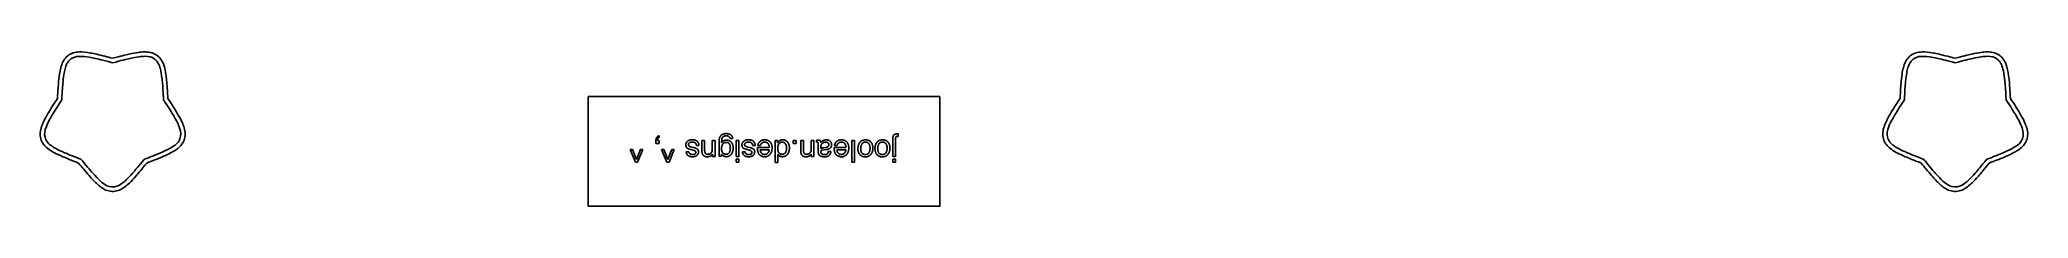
# Model space of a CAD drawing. Header units: millimetres. Extents: x -256 to -30, y 81 to 99.
import ezdxf

# ---------------------------------------------------------------- set-up
doc = ezdxf.new("R2010")
doc.units = ezdxf.units.MM
doc.layers.get('0').update_dxf_attribs({"linetype": 'CONTINUOUS'})

msp = doc.modelspace()

# ---------------------------------------------------------------- linework, layer by layer
for p, q in [((-185.85, 88.12), (-185.85, 88.46)), ((-185.67, 88.49), (-185.48, 88.49)), ((-185.48, 89.01), (-185.48, 88.84)), ((-185.48, 88.49), (-185.48, 88.12)), ((-180.62, 87.32), (-180.62, 88.49)), ((-180.62, 88.49), (-180.31, 88.49)), ((-180.31, 88.49), (-180.31, 87.34)), ((-179.44, 87.53), (-179.44, 88.49)), ((-179.44, 88.49), (-179.13, 88.49)), ((-179.13, 88.49), (-179.13, 86.67)), ((-178.67, 86.68), (-178.67, 88.34)), ((-177.13, 88.71), (-177.44, 88.71)), ((-176.73, 86.67), (-176.73, 88.49)), ((-176.73, 88.49), (-176.42, 88.49)), ((-176.42, 88.49), (-176.42, 86.67)), ((-172.29, 85.98), (-172.29, 88.49)), ((-172.29, 88.49), (-172.01, 88.49)), ((-172.01, 88.49), (-172.01, 88.23)), ((-170.26, 88.12), (-170.26, 88.49)), ((-170.26, 88.49), (-169.91, 88.49)), ((-169.91, 88.49), (-169.91, 88.12)), ((-169.38, 87.32), (-169.38, 88.49)), ((-169.38, 88.49), (-169.07, 88.49)), ((-169.07, 88.49), (-169.07, 87.34)), ((-168.2, 87.53), (-168.2, 88.49)), ((-168.2, 88.49), (-167.89, 88.49)), ((-167.89, 88.49), (-167.89, 86.67)), ((-167.59, 88.27), (-167.59, 88.5)), ((-163.56, 85.99), (-163.56, 88.49)), ((-163.56, 88.49), (-163.25, 88.49)), ((-163.25, 88.49), (-163.25, 85.99)), ((-158.9, 86.67), (-158.9, 88.76)), ((-158.59, 88.73), (-158.59, 86.67)), ((-158.3, 89.22), (-158.3, 88.95)), ((-188.19, 85.99), (-188.79, 87.46)), ((-188.79, 87.46), (-188.52, 87.46)), ((-188.52, 87.46), (-188.06, 86.33)), ((-187.93, 85.99), (-188.19, 85.99)), ((-188.06, 86.33), (-187.61, 87.46)), ((-187.33, 87.46), (-187.93, 85.99)), ((-187.61, 87.46), (-187.33, 87.46)), ((-185.48, 88.12), (-185.85, 88.12)), ((-184.62, 85.99), (-185.22, 87.46)), ((-185.22, 87.46), (-184.94, 87.46)), ((-184.94, 87.46), (-184.49, 86.33)), ((-184.36, 85.99), (-184.62, 85.99)), ((-184.49, 86.33), (-184.04, 87.46)), ((-183.76, 87.46), (-184.36, 85.99)), ((-184.04, 87.46), (-183.76, 87.46)), ((-182.4, 87.19), (-182.11, 87.19)), ((-181.64, 87.39), (-181.84, 87.44)), ((-181.79, 87.73), (-181.55, 87.67)), ((-180.96, 87.92), (-181.25, 87.92)), ((-179.42, 86.67), (-179.42, 86.92)), ((-179.13, 86.67), (-179.42, 86.67)), ((-178.39, 86.68), (-178.67, 86.68)), ((-178.39, 86.91), (-178.39, 86.68)), ((-176.42, 86.67), (-176.73, 86.67)), ((-176.73, 85.99), (-176.73, 86.34)), ((-176.73, 86.34), (-176.42, 86.34)), ((-176.42, 85.99), (-176.73, 85.99)), ((-176.42, 86.34), (-176.42, 85.99)), ((-176.01, 87.19), (-175.72, 87.19)), ((-175.25, 87.39), (-175.45, 87.44)), ((-175.4, 87.73), (-175.16, 87.67)), ((-174.57, 87.92), (-174.86, 87.92)), ((-174.3, 87.67), (-172.97, 87.67)), ((-173.97, 87.92), (-174.28, 87.92)), ((-172.97, 87.43), (-173.99, 87.43)), ((-171.99, 85.98), (-172.29, 85.98)), ((-171.99, 86.9), (-171.99, 85.98)), ((-169.91, 88.12), (-170.26, 88.12)), ((-168.19, 86.67), (-168.19, 86.92)), ((-167.89, 86.67), (-168.19, 86.67)), ((-167.39, 87.13), (-167.39, 88.18)), ((-167.09, 87.81), (-167.09, 87.56)), ((-166.44, 87.45), (-166.93, 87.38)), ((-166.77, 87.65), (-166.58, 87.68)), ((-166.25, 87.22), (-165.96, 87.22)), ((-165.58, 87.67), (-164.24, 87.67)), ((-165.25, 87.92), (-165.55, 87.92)), ((-164.25, 87.43), (-165.26, 87.43)), ((-163.25, 85.99), (-163.56, 85.99)), ((-158.59, 86.67), (-158.9, 86.67)), ((-158.9, 86.34), (-158.59, 86.34)), ((-158.9, 85.99), (-158.9, 86.34)), ((-158.59, 85.99), (-158.9, 85.99)), ((-158.59, 86.34), (-158.59, 85.99))]:
    msp.add_line(p, q)
msp.add_lwpolyline([(-153.55, 93.48), (-193.55, 93.48), (-193.55, 80.99), (-153.55, 80.99)], close=True)
for points, knots in [([(-253.91, 93.28), (-253.86, 94.21), (-253.82, 94.76), (-253.78, 95.21), (-253.7, 96.06), (-253.62, 96.52), (-253.49, 96.93), (-253.34, 97.41), (-253.12, 97.81), (-252.75, 98.12), (-252.37, 98.42), (-251.9, 98.55), (-251.41, 98.57), (-251.06, 98.58), (-250.68, 98.54), (-250.12, 98.44), (-249.72, 98.37), (-249.25, 98.26), (-248.49, 98.07), (-248.24, 98), (-247.96, 97.93), (-247.63, 97.84)], [0.0081316, 0.0081316, 0.0081316, 0.0081316, 0.093026, 0.093026, 0.093026, 0.2523277, 0.2523277, 0.2523277, 0.43574, 0.43574, 0.43574, 0.6231249, 0.6231249, 0.6231249, 0.7602229, 0.7602229, 0.7602229, 0.8577943, 0.8577943, 0.8577943, 0.889202, 0.889202, 0.889202, 0.889202]), ([(-253.42, 93.12), (-253.37, 94.13), (-253.33, 94.7), (-253.28, 95.17), (-253.2, 96), (-253.12, 96.43), (-253.01, 96.79), (-252.86, 97.27), (-252.65, 97.61), (-252.31, 97.82), (-251.98, 98.03), (-251.6, 98.09), (-251.08, 98.06), (-250.79, 98.05), (-250.45, 98), (-249.94, 97.9), (-249.52, 97.81), (-249.01, 97.69), (-248.16, 97.46), (-248, 97.42), (-247.82, 97.37), (-247.63, 97.32)], [0.0040023, 0.0040023, 0.0040023, 0.0040023, 0.092977, 0.092977, 0.092977, 0.2530701, 0.2530701, 0.2530701, 0.4639777, 0.4639777, 0.4639777, 0.6673114, 0.6673114, 0.6673114, 0.7823161, 0.7823161, 0.7823161, 0.875819, 0.875819, 0.875819, 0.8933248, 0.8933248, 0.8933248, 0.8933248]), ([(-247.63, 97.84), (-246.74, 98.08), (-246.2, 98.22), (-245.76, 98.32), (-244.92, 98.5), (-244.46, 98.56), (-244.03, 98.57), (-243.53, 98.58), (-243.08, 98.49), (-242.68, 98.23), (-242.27, 97.97), (-242, 97.56), (-241.83, 97.1), (-241.71, 96.76), (-241.63, 96.39), (-241.56, 95.83), (-241.5, 95.43), (-241.46, 94.95), (-241.41, 94.16), (-241.39, 93.91), (-241.38, 93.62), (-241.36, 93.28)], [-0.889202, -0.889202, -0.889202, -0.889202, -0.8042955, -0.8042955, -0.8042955, -0.6449944, -0.6449944, -0.6449944, -0.4615825, -0.4615825, -0.4615825, -0.2741971, -0.2741971, -0.2741971, -0.1370985, -0.1370985, -0.1370985, -0.0395265, -0.0395265, -0.0395265, -0.0081316, -0.0081316, -0.0081316, -0.0081316]), ([(-247.63, 97.32), (-246.66, 97.59), (-246.1, 97.73), (-245.65, 97.83), (-244.83, 98.01), (-244.4, 98.06), (-244.02, 98.07), (-243.52, 98.08), (-243.13, 97.98), (-242.82, 97.72), (-242.52, 97.47), (-242.34, 97.13), (-242.21, 96.63), (-242.14, 96.34), (-242.08, 96), (-242.02, 95.49), (-241.97, 95.06), (-241.93, 94.54), (-241.88, 93.66), (-241.87, 93.5), (-241.86, 93.32), (-241.85, 93.12)], [-0.8933248, -0.8933248, -0.8933248, -0.8933248, -0.8043445, -0.8043445, -0.8043445, -0.6442522, -0.6442522, -0.6442522, -0.4333501, -0.4333501, -0.4333501, -0.230015, -0.230015, -0.230015, -0.1150075, -0.1150075, -0.1150075, -0.0215037, -0.0215037, -0.0215037, -0.0040023, -0.0040023, -0.0040023, -0.0040023]), ([(-44.36, 93.28), (-44.31, 94.21), (-44.27, 94.76), (-44.23, 95.21), (-44.15, 96.06), (-44.07, 96.52), (-43.94, 96.93), (-43.79, 97.41), (-43.57, 97.81), (-43.2, 98.12), (-42.82, 98.42), (-42.35, 98.55), (-41.86, 98.57), (-41.51, 98.58), (-41.13, 98.54), (-40.57, 98.44), (-40.17, 98.37), (-39.7, 98.26), (-38.94, 98.07), (-38.69, 98), (-38.41, 97.93), (-38.08, 97.84)], [0.0081316, 0.0081316, 0.0081316, 0.0081316, 0.093026, 0.093026, 0.093026, 0.2523277, 0.2523277, 0.2523277, 0.43574, 0.43574, 0.43574, 0.6231249, 0.6231249, 0.6231249, 0.7602229, 0.7602229, 0.7602229, 0.8577943, 0.8577943, 0.8577943, 0.889202, 0.889202, 0.889202, 0.889202]), ([(-43.87, 93.12), (-43.82, 94.13), (-43.78, 94.7), (-43.73, 95.17), (-43.65, 96), (-43.57, 96.43), (-43.46, 96.79), (-43.31, 97.27), (-43.1, 97.61), (-42.76, 97.82), (-42.43, 98.03), (-42.05, 98.09), (-41.53, 98.06), (-41.24, 98.05), (-40.9, 98), (-40.39, 97.9), (-39.97, 97.81), (-39.46, 97.69), (-38.61, 97.46), (-38.45, 97.42), (-38.27, 97.37), (-38.08, 97.32)], [0.0040023, 0.0040023, 0.0040023, 0.0040023, 0.092977, 0.092977, 0.092977, 0.2530701, 0.2530701, 0.2530701, 0.4639777, 0.4639777, 0.4639777, 0.6673114, 0.6673114, 0.6673114, 0.7823161, 0.7823161, 0.7823161, 0.875819, 0.875819, 0.875819, 0.8933248, 0.8933248, 0.8933248, 0.8933248]), ([(-38.08, 97.84), (-37.19, 98.08), (-36.65, 98.22), (-36.21, 98.32), (-35.37, 98.5), (-34.91, 98.56), (-34.48, 98.57), (-33.98, 98.58), (-33.53, 98.49), (-33.13, 98.23), (-32.72, 97.97), (-32.45, 97.56), (-32.28, 97.1), (-32.16, 96.76), (-32.08, 96.39), (-32.01, 95.83), (-31.95, 95.43), (-31.91, 94.95), (-31.86, 94.16), (-31.84, 93.91), (-31.83, 93.62), (-31.81, 93.28)], [-0.889202, -0.889202, -0.889202, -0.889202, -0.8042955, -0.8042955, -0.8042955, -0.6449944, -0.6449944, -0.6449944, -0.4615825, -0.4615825, -0.4615825, -0.2741971, -0.2741971, -0.2741971, -0.1370985, -0.1370985, -0.1370985, -0.0395265, -0.0395265, -0.0395265, -0.0081316, -0.0081316, -0.0081316, -0.0081316]), ([(-38.08, 97.32), (-37.11, 97.59), (-36.55, 97.73), (-36.1, 97.83), (-35.28, 98.01), (-34.85, 98.06), (-34.47, 98.07), (-33.97, 98.08), (-33.58, 97.98), (-33.27, 97.72), (-32.97, 97.47), (-32.79, 97.13), (-32.66, 96.63), (-32.59, 96.34), (-32.53, 96), (-32.47, 95.49), (-32.42, 95.06), (-32.38, 94.54), (-32.33, 93.66), (-32.32, 93.5), (-32.31, 93.32), (-32.3, 93.12)], [-0.8933248, -0.8933248, -0.8933248, -0.8933248, -0.8043445, -0.8043445, -0.8043445, -0.6442522, -0.6442522, -0.6442522, -0.4333501, -0.4333501, -0.4333501, -0.230015, -0.230015, -0.230015, -0.1150075, -0.1150075, -0.1150075, -0.0215037, -0.0215037, -0.0215037, -0.0040023, -0.0040023, -0.0040023, -0.0040023]), ([(-251.51, 85.91), (-252.38, 86.24), (-252.89, 86.45), (-253.31, 86.63), (-254.09, 86.97), (-254.5, 87.19), (-254.86, 87.44), (-255.26, 87.72), (-255.58, 88.06), (-255.75, 88.5), (-255.93, 88.96), (-255.9, 89.45), (-255.77, 89.92), (-255.67, 90.26), (-255.52, 90.61), (-255.25, 91.11), (-255.05, 91.46), (-254.81, 91.88), (-254.39, 92.54), (-254.25, 92.76), (-254.09, 93), (-253.91, 93.28)], [0.0081242, 0.0081242, 0.0081242, 0.0081242, 0.0930043, 0.0930043, 0.0930043, 0.2522611, 0.2522611, 0.2522611, 0.4355936, 0.4355936, 0.4355936, 0.6228768, 0.6228768, 0.6228768, 0.7598453, 0.7598453, 0.7598453, 0.8573902, 0.8573902, 0.8573902, 0.8886786, 0.8886786, 0.8886786, 0.8886786]), ([(-251.21, 86.33), (-252.15, 86.68), (-252.68, 86.9), (-253.11, 87.09), (-253.88, 87.42), (-254.26, 87.63), (-254.57, 87.85), (-254.98, 88.14), (-255.23, 88.44), (-255.33, 88.84), (-255.43, 89.21), (-255.37, 89.59), (-255.18, 90.08), (-255.08, 90.35), (-254.93, 90.66), (-254.67, 91.11), (-254.46, 91.48), (-254.19, 91.93), (-253.71, 92.67), (-253.62, 92.81), (-253.52, 92.96), (-253.42, 93.12)], [0.0039987, 0.0039987, 0.0039987, 0.0039987, 0.0929553, 0.0929553, 0.0929553, 0.2530028, 0.2530028, 0.2530028, 0.4638343, 0.4638343, 0.4638343, 0.667058, 0.667058, 0.667058, 0.7819359, 0.7819359, 0.7819359, 0.8754113, 0.8754113, 0.8754113, 0.8928099, 0.8928099, 0.8928099, 0.8928099]), ([(-241.85, 93.12), (-241.3, 92.28), (-241, 91.79), (-240.76, 91.39), (-240.33, 90.67), (-240.15, 90.27), (-240.03, 89.91), (-239.86, 89.44), (-239.84, 89.04), (-239.99, 88.67), (-240.13, 88.31), (-240.4, 88.03), (-240.84, 87.75), (-241.09, 87.59), (-241.39, 87.43), (-241.87, 87.22), (-242.25, 87.04), (-242.74, 86.84), (-243.56, 86.52), (-243.71, 86.46), (-243.88, 86.4), (-244.06, 86.33)], [-0.8928099, -0.8928099, -0.8928099, -0.8928099, -0.8038455, -0.8038455, -0.8038455, -0.6437786, -0.6437786, -0.6437786, -0.4328218, -0.4328218, -0.4328218, -0.2296306, -0.2296306, -0.2296306, -0.1148153, -0.1148153, -0.1148153, -0.0213623, -0.0213623, -0.0213623, -0.0039987, -0.0039987, -0.0039987, -0.0039987]), ([(-241.36, 93.28), (-240.85, 92.51), (-240.56, 92.04), (-240.33, 91.64), (-239.89, 90.91), (-239.69, 90.49), (-239.55, 90.08), (-239.39, 89.61), (-239.33, 89.15), (-239.46, 88.69), (-239.58, 88.22), (-239.89, 87.84), (-240.27, 87.54), (-240.56, 87.32), (-240.89, 87.13), (-241.4, 86.88), (-241.76, 86.71), (-242.2, 86.51), (-242.94, 86.22), (-243.17, 86.13), (-243.44, 86.03), (-243.76, 85.91)], [-0.8886786, -0.8886786, -0.8886786, -0.8886786, -0.8037964, -0.8037964, -0.8037964, -0.6445261, -0.6445261, -0.6445261, -0.4611844, -0.4611844, -0.4611844, -0.2739123, -0.2739123, -0.2739123, -0.1369561, -0.1369561, -0.1369561, -0.0394248, -0.0394248, -0.0394248, -0.0081242, -0.0081242, -0.0081242, -0.0081242]), ([(-41.96, 85.91), (-42.83, 86.24), (-43.34, 86.45), (-43.76, 86.63), (-44.54, 86.97), (-44.95, 87.19), (-45.31, 87.44), (-45.71, 87.72), (-46.03, 88.06), (-46.2, 88.5), (-46.38, 88.96), (-46.35, 89.45), (-46.22, 89.92), (-46.12, 90.26), (-45.97, 90.61), (-45.7, 91.11), (-45.5, 91.46), (-45.26, 91.88), (-44.84, 92.54), (-44.7, 92.76), (-44.54, 93), (-44.36, 93.28)], [0.0081242, 0.0081242, 0.0081242, 0.0081242, 0.0930043, 0.0930043, 0.0930043, 0.2522611, 0.2522611, 0.2522611, 0.4355936, 0.4355936, 0.4355936, 0.6228768, 0.6228768, 0.6228768, 0.7598453, 0.7598453, 0.7598453, 0.8573902, 0.8573902, 0.8573902, 0.8886786, 0.8886786, 0.8886786, 0.8886786]), ([(-41.66, 86.33), (-42.6, 86.68), (-43.13, 86.9), (-43.56, 87.09), (-44.33, 87.42), (-44.71, 87.63), (-45.02, 87.85), (-45.43, 88.14), (-45.68, 88.44), (-45.78, 88.84), (-45.88, 89.21), (-45.82, 89.59), (-45.63, 90.08), (-45.53, 90.35), (-45.38, 90.66), (-45.12, 91.11), (-44.91, 91.48), (-44.64, 91.93), (-44.16, 92.67), (-44.07, 92.81), (-43.97, 92.96), (-43.87, 93.12)], [0.0039987, 0.0039987, 0.0039987, 0.0039987, 0.0929553, 0.0929553, 0.0929553, 0.2530028, 0.2530028, 0.2530028, 0.4638343, 0.4638343, 0.4638343, 0.667058, 0.667058, 0.667058, 0.7819359, 0.7819359, 0.7819359, 0.8754113, 0.8754113, 0.8754113, 0.8928099, 0.8928099, 0.8928099, 0.8928099]), ([(-32.3, 93.12), (-31.75, 92.28), (-31.45, 91.79), (-31.21, 91.39), (-30.78, 90.67), (-30.6, 90.27), (-30.48, 89.91), (-30.31, 89.44), (-30.29, 89.04), (-30.44, 88.67), (-30.58, 88.31), (-30.85, 88.03), (-31.29, 87.75), (-31.54, 87.59), (-31.84, 87.43), (-32.32, 87.22), (-32.7, 87.04), (-33.19, 86.84), (-34.01, 86.52), (-34.16, 86.46), (-34.33, 86.4), (-34.51, 86.33)], [-0.8928099, -0.8928099, -0.8928099, -0.8928099, -0.8038455, -0.8038455, -0.8038455, -0.6437786, -0.6437786, -0.6437786, -0.4328218, -0.4328218, -0.4328218, -0.2296306, -0.2296306, -0.2296306, -0.1148153, -0.1148153, -0.1148153, -0.0213623, -0.0213623, -0.0213623, -0.0039987, -0.0039987, -0.0039987, -0.0039987]), ([(-31.81, 93.28), (-31.3, 92.51), (-31.01, 92.04), (-30.78, 91.64), (-30.34, 90.91), (-30.14, 90.49), (-30, 90.08), (-29.84, 89.61), (-29.78, 89.15), (-29.91, 88.69), (-30.03, 88.22), (-30.34, 87.84), (-30.72, 87.54), (-31.01, 87.32), (-31.34, 87.13), (-31.85, 86.88), (-32.21, 86.71), (-32.65, 86.51), (-33.39, 86.22), (-33.62, 86.13), (-33.89, 86.03), (-34.21, 85.91)], [-0.8886786, -0.8886786, -0.8886786, -0.8886786, -0.8037964, -0.8037964, -0.8037964, -0.6445261, -0.6445261, -0.6445261, -0.4611844, -0.4611844, -0.4611844, -0.2739123, -0.2739123, -0.2739123, -0.1369561, -0.1369561, -0.1369561, -0.0394248, -0.0394248, -0.0394248, -0.0081242, -0.0081242, -0.0081242, -0.0081242]), ([(-244.06, 86.33), (-244.69, 85.54), (-245.06, 85.1), (-245.37, 84.75), (-245.93, 84.12), (-246.24, 83.82), (-246.55, 83.6), (-246.95, 83.3), (-247.32, 83.15), (-247.72, 83.18), (-248.11, 83.2), (-248.45, 83.37), (-248.86, 83.7), (-249.08, 83.89), (-249.33, 84.13), (-249.68, 84.51), (-249.97, 84.83), (-250.31, 85.22), (-250.87, 85.91), (-250.97, 86.04), (-251.08, 86.17), (-251.21, 86.33)], [0.0039988, 0.0039988, 0.0039988, 0.0039988, 0.0929585, 0.0929585, 0.0929585, 0.2530208, 0.2530208, 0.2530208, 0.4638917, 0.4638917, 0.4638917, 0.6671668, 0.6671668, 0.6671668, 0.7821167, 0.7821167, 0.7821167, 0.8755957, 0.8755957, 0.8755957, 0.8930677, 0.8930677, 0.8930677, 0.8930677]), ([(-34.51, 86.33), (-35.14, 85.54), (-35.51, 85.1), (-35.82, 84.75), (-36.38, 84.12), (-36.69, 83.82), (-37, 83.6), (-37.4, 83.3), (-37.77, 83.15), (-38.17, 83.18), (-38.56, 83.2), (-38.9, 83.37), (-39.31, 83.7), (-39.53, 83.89), (-39.78, 84.13), (-40.13, 84.51), (-40.42, 84.83), (-40.76, 85.22), (-41.32, 85.91), (-41.42, 86.04), (-41.53, 86.17), (-41.66, 86.33)], [0.0039988, 0.0039988, 0.0039988, 0.0039988, 0.0929585, 0.0929585, 0.0929585, 0.2530208, 0.2530208, 0.2530208, 0.4638917, 0.4638917, 0.4638917, 0.6671668, 0.6671668, 0.6671668, 0.7821167, 0.7821167, 0.7821167, 0.8755957, 0.8755957, 0.8755957, 0.8930677, 0.8930677, 0.8930677, 0.8930677]), ([(-243.76, 85.91), (-244.34, 85.19), (-244.69, 84.76), (-245, 84.42), (-245.56, 83.78), (-245.9, 83.46), (-246.24, 83.2), (-246.64, 82.9), (-247.06, 82.7), (-247.53, 82.68), (-248.02, 82.65), (-248.48, 82.82), (-248.88, 83.1), (-249.18, 83.3), (-249.47, 83.55), (-249.85, 83.96), (-250.13, 84.25), (-250.45, 84.62), (-250.96, 85.23), (-251.12, 85.42), (-251.3, 85.64), (-251.51, 85.91)], [0.0081245, 0.0081245, 0.0081245, 0.0081245, 0.0930074, 0.0930074, 0.0930074, 0.2522781, 0.2522781, 0.2522781, 0.4356435, 0.4356435, 0.4356435, 0.6229744, 0.6229744, 0.6229744, 0.7600205, 0.7600205, 0.7600205, 0.857569, 0.857569, 0.857569, 0.8889419, 0.8889419, 0.8889419, 0.8889419]), ([(-34.21, 85.91), (-34.79, 85.19), (-35.14, 84.76), (-35.45, 84.42), (-36.01, 83.78), (-36.35, 83.46), (-36.69, 83.2), (-37.09, 82.9), (-37.51, 82.7), (-37.98, 82.68), (-38.47, 82.65), (-38.93, 82.82), (-39.33, 83.1), (-39.63, 83.3), (-39.91, 83.55), (-40.3, 83.96), (-40.58, 84.25), (-40.9, 84.62), (-41.41, 85.23), (-41.57, 85.42), (-41.75, 85.64), (-41.96, 85.91)], [0.0081245, 0.0081245, 0.0081245, 0.0081245, 0.0930074, 0.0930074, 0.0930074, 0.2522781, 0.2522781, 0.2522781, 0.4356435, 0.4356435, 0.4356435, 0.6229744, 0.6229744, 0.6229744, 0.7600205, 0.7600205, 0.7600205, 0.857569, 0.857569, 0.857569, 0.8889419, 0.8889419, 0.8889419, 0.8889419])]:
    msp.add_open_spline(points, degree=3, knots=knots)
for points in [[(-185.85, 88.46), (-185.85, 88.66), (-185.77, 88.82)], [(-185.77, 88.82), (-185.68, 88.97), (-185.48, 89.01)], [(-185.65, 88.68), (-185.67, 88.6), (-185.67, 88.53)], [(-185.67, 88.53), (-185.67, 88.52), (-185.67, 88.51)], [(-185.67, 88.51), (-185.67, 88.5), (-185.67, 88.49)], [(-185.48, 88.84), (-185.6, 88.82), (-185.65, 88.68)], [(-182.46, 87.96), (-182.46, 88.2), (-182.28, 88.38)], [(-182.28, 88.38), (-182.09, 88.56), (-181.72, 88.56)], [(-182.03, 88.23), (-182.16, 88.15), (-182.16, 88)], [(-181.73, 88.3), (-181.9, 88.3), (-182.03, 88.23)], [(-181.33, 88.15), (-181.45, 88.3), (-181.73, 88.3)], [(-181.72, 88.56), (-181.31, 88.56), (-181.14, 88.37)], [(-181.14, 88.37), (-180.97, 88.19), (-180.96, 87.92)], [(-178.67, 88.34), (-178.67, 88.69), (-178.57, 88.89)], [(-178.57, 88.89), (-178.38, 89.26), (-177.85, 89.26)], [(-178.32, 88.76), (-178.38, 88.61), (-178.38, 88.23)], [(-178.38, 88.23), (-178.29, 88.37), (-178.16, 88.44)], [(-177.86, 89.01), (-178.21, 89.01), (-178.32, 88.76)], [(-177.85, 88.26), (-178.18, 88.26), (-178.31, 87.96)], [(-178.16, 88.44), (-178.03, 88.51), (-177.81, 88.51)], [(-177.53, 88.9), (-177.63, 89.01), (-177.86, 89.01)], [(-177.85, 89.26), (-177.56, 89.26), (-177.35, 89.13)], [(-177.51, 88.1), (-177.64, 88.26), (-177.85, 88.26)], [(-177.81, 88.51), (-177.52, 88.51), (-177.3, 88.3)], [(-177.44, 88.71), (-177.46, 88.84), (-177.53, 88.9)], [(-177.35, 89.13), (-177.15, 89), (-177.13, 88.71)], [(-177.3, 88.3), (-177.07, 88.09), (-177.07, 87.61)], [(-176.07, 87.96), (-176.07, 88.2), (-175.88, 88.38)], [(-175.88, 88.38), (-175.7, 88.56), (-175.32, 88.56)], [(-175.64, 88.23), (-175.77, 88.15), (-175.77, 88)], [(-175.34, 88.3), (-175.51, 88.3), (-175.64, 88.23)], [(-174.94, 88.15), (-175.05, 88.3), (-175.34, 88.3)], [(-175.32, 88.56), (-174.92, 88.56), (-174.75, 88.37)], [(-174.75, 88.37), (-174.58, 88.19), (-174.57, 87.92)], [(-174.2, 88.14), (-174.13, 88.26), (-174.05, 88.34)], [(-174.05, 88.34), (-173.91, 88.48), (-173.7, 88.53)], [(-173.48, 88.29), (-173.72, 88.29), (-173.86, 88.13)], [(-173.7, 88.53), (-173.59, 88.55), (-173.45, 88.55)], [(-173.1, 88.12), (-173.22, 88.29), (-173.48, 88.29)], [(-173.45, 88.55), (-173.11, 88.55), (-172.87, 88.31)], [(-172.87, 88.31), (-172.64, 88.06), (-172.64, 87.61)], [(-172.01, 88.23), (-171.9, 88.4), (-171.76, 88.48)], [(-171.52, 88.29), (-171.73, 88.29), (-171.87, 88.1)], [(-171.76, 88.48), (-171.61, 88.55), (-171.42, 88.55)], [(-171.12, 88.09), (-171.24, 88.29), (-171.52, 88.29)], [(-171.42, 88.55), (-171.12, 88.55), (-170.89, 88.3)], [(-170.89, 88.3), (-170.67, 88.04), (-170.67, 87.62)], [(-167.59, 88.5), (-167.52, 88.52), (-167.49, 88.52)], [(-167.54, 88.28), (-167.57, 88.28), (-167.59, 88.27)], [(-167.49, 88.28), (-167.51, 88.28), (-167.54, 88.28)], [(-167.49, 88.52), (-167.45, 88.53), (-167.38, 88.53)], [(-167.41, 88.25), (-167.43, 88.28), (-167.49, 88.28)], [(-167.39, 88.18), (-167.39, 88.22), (-167.41, 88.25)], [(-167.38, 88.53), (-167.23, 88.53), (-167.15, 88.42)], [(-167.15, 88.42), (-167.12, 88.36), (-167.1, 88.25)], [(-167.1, 88.25), (-167.01, 88.37), (-166.83, 88.46)], [(-166.83, 88.21), (-167.09, 88.09), (-167.09, 87.81)], [(-166.83, 88.46), (-166.66, 88.55), (-166.45, 88.55)], [(-166.52, 88.29), (-166.68, 88.29), (-166.83, 88.21)], [(-166.29, 88.21), (-166.38, 88.29), (-166.52, 88.29)], [(-166.45, 88.55), (-166.19, 88.55), (-166.03, 88.4)], [(-166.19, 88), (-166.19, 88.14), (-166.29, 88.21)], [(-166.03, 88.4), (-165.87, 88.24), (-165.87, 88.01)], [(-165.47, 88.14), (-165.41, 88.26), (-165.32, 88.34)], [(-165.32, 88.34), (-165.18, 88.48), (-164.98, 88.53)], [(-164.75, 88.29), (-164.99, 88.29), (-165.14, 88.13)], [(-164.98, 88.53), (-164.87, 88.55), (-164.73, 88.55)], [(-164.37, 88.12), (-164.5, 88.29), (-164.75, 88.29)], [(-164.73, 88.55), (-164.39, 88.55), (-164.15, 88.31)], [(-164.15, 88.31), (-163.92, 88.06), (-163.92, 87.61)], [(-162.88, 87.54), (-162.88, 87.98), (-162.66, 88.27)], [(-162.66, 88.27), (-162.45, 88.55), (-162, 88.55)], [(-162.03, 88.29), (-162.33, 88.29), (-162.44, 88.06)], [(-161.62, 88.1), (-161.75, 88.29), (-162.03, 88.29)], [(-162, 88.55), (-161.62, 88.55), (-161.4, 88.3)], [(-161.4, 88.3), (-161.18, 88.05), (-161.18, 87.62)], [(-160.94, 87.54), (-160.94, 87.98), (-160.73, 88.27)], [(-160.73, 88.27), (-160.51, 88.55), (-160.06, 88.55)], [(-160.09, 88.29), (-160.39, 88.29), (-160.51, 88.06)], [(-159.68, 88.1), (-159.81, 88.29), (-160.09, 88.29)], [(-160.06, 88.55), (-159.68, 88.55), (-159.46, 88.3)], [(-159.46, 88.3), (-159.24, 88.05), (-159.24, 87.62)], [(-158.9, 88.76), (-158.9, 88.96), (-158.83, 89.06)], [(-158.83, 89.06), (-158.73, 89.22), (-158.43, 89.22)], [(-158.55, 88.91), (-158.59, 88.88), (-158.59, 88.73)], [(-158.3, 88.95), (-158.51, 88.94), (-158.55, 88.91)], [(-158.43, 89.22), (-158.4, 89.22), (-158.38, 89.22)], [(-158.38, 89.22), (-158.36, 89.22), (-158.3, 89.22)], [(-182.28, 87.59), (-182.46, 87.71), (-182.46, 87.96)], [(-182.29, 86.86), (-182.41, 87.01), (-182.4, 87.19)], [(-181.7, 86.62), (-182.11, 86.62), (-182.29, 86.86)], [(-181.84, 87.44), (-182.17, 87.52), (-182.28, 87.59)], [(-182.16, 88), (-182.16, 87.88), (-182.06, 87.82)], [(-182.11, 87.19), (-182.1, 87.09), (-182.04, 87)], [(-182.06, 87.82), (-181.99, 87.78), (-181.79, 87.73)], [(-182.04, 87), (-181.93, 86.88), (-181.67, 86.88)], [(-181.2, 86.78), (-181.38, 86.62), (-181.7, 86.62)], [(-181.67, 86.88), (-181.5, 86.88), (-181.41, 86.95)], [(-181.44, 87.31), (-181.51, 87.35), (-181.64, 87.39)], [(-181.55, 87.67), (-181.32, 87.61), (-181.21, 87.54)], [(-181.32, 87.12), (-181.32, 87.24), (-181.44, 87.31)], [(-181.41, 86.95), (-181.32, 87.01), (-181.32, 87.12)], [(-181.25, 87.92), (-181.27, 88.07), (-181.33, 88.15)], [(-181.21, 87.54), (-181.01, 87.42), (-181.01, 87.2)], [(-181.01, 87.2), (-181.01, 86.94), (-181.2, 86.78)], [(-180.54, 86.9), (-180.62, 87.04), (-180.62, 87.32)], [(-180.02, 86.62), (-180.41, 86.62), (-180.54, 86.9)], [(-180.31, 87.34), (-180.31, 87.17), (-180.26, 87.07)], [(-180.26, 87.07), (-180.18, 86.9), (-179.96, 86.9)], [(-179.7, 86.69), (-179.84, 86.62), (-180.02, 86.62)], [(-179.96, 86.9), (-179.85, 86.9), (-179.78, 86.92)], [(-179.78, 86.92), (-179.66, 86.96), (-179.56, 87.07)], [(-179.42, 86.92), (-179.55, 86.76), (-179.7, 86.69)], [(-179.56, 87.07), (-179.49, 87.16), (-179.46, 87.26)], [(-179.46, 87.26), (-179.44, 87.35), (-179.44, 87.53)], [(-178.31, 87.96), (-178.39, 87.79), (-178.39, 87.57)], [(-178.39, 87.57), (-178.39, 87.23), (-178.25, 87.07)], [(-178.21, 86.74), (-178.3, 86.8), (-178.39, 86.91)], [(-178.25, 87.07), (-178.11, 86.9), (-177.89, 86.9)], [(-177.84, 86.63), (-178.05, 86.63), (-178.21, 86.74)], [(-177.89, 86.9), (-177.57, 86.9), (-177.45, 87.21)], [(-177.3, 86.89), (-177.52, 86.63), (-177.84, 86.63)], [(-177.39, 87.63), (-177.39, 87.94), (-177.51, 88.1)], [(-177.45, 87.21), (-177.39, 87.37), (-177.39, 87.63)], [(-177.07, 87.61), (-177.07, 87.15), (-177.3, 86.89)], [(-175.89, 87.59), (-176.07, 87.71), (-176.07, 87.96)], [(-175.9, 86.86), (-176.01, 87.01), (-176.01, 87.19)], [(-175.3, 86.62), (-175.72, 86.62), (-175.9, 86.86)], [(-175.45, 87.44), (-175.78, 87.52), (-175.89, 87.59)], [(-175.77, 88), (-175.77, 87.88), (-175.66, 87.82)], [(-175.72, 87.19), (-175.71, 87.09), (-175.65, 87)], [(-175.66, 87.82), (-175.6, 87.78), (-175.4, 87.73)], [(-175.65, 87), (-175.54, 86.88), (-175.28, 86.88)], [(-174.8, 86.78), (-174.99, 86.62), (-175.3, 86.62)], [(-175.28, 86.88), (-175.11, 86.88), (-175.02, 86.95)], [(-175.05, 87.31), (-175.11, 87.35), (-175.25, 87.39)], [(-175.16, 87.67), (-174.92, 87.61), (-174.81, 87.54)], [(-174.93, 87.12), (-174.93, 87.24), (-175.05, 87.31)], [(-175.02, 86.95), (-174.93, 87.01), (-174.93, 87.12)], [(-174.86, 87.92), (-174.87, 88.07), (-174.94, 88.15)], [(-174.81, 87.54), (-174.62, 87.42), (-174.62, 87.2)], [(-174.62, 87.2), (-174.62, 86.94), (-174.8, 86.78)], [(-174.27, 87.27), (-174.3, 87.4), (-174.3, 87.67)], [(-174.28, 87.92), (-174.26, 88.02), (-174.2, 88.14)], [(-174.15, 86.95), (-174.24, 87.09), (-174.27, 87.27)], [(-173.87, 86.72), (-174.06, 86.81), (-174.15, 86.95)], [(-173.99, 87.43), (-173.97, 87.23), (-173.9, 87.11)], [(-173.86, 88.13), (-173.94, 88.04), (-173.97, 87.92)], [(-173.9, 87.11), (-173.77, 86.89), (-173.48, 86.89)], [(-173.5, 86.62), (-173.69, 86.62), (-173.87, 86.72)], [(-172.88, 86.9), (-173.11, 86.62), (-173.5, 86.62)], [(-173.48, 86.89), (-173.27, 86.89), (-173.13, 87.05)], [(-173.13, 87.05), (-172.98, 87.2), (-172.97, 87.43)], [(-172.97, 87.67), (-172.97, 87.95), (-173.1, 88.12)], [(-172.64, 87.61), (-172.64, 87.17), (-172.88, 86.9)], [(-171.87, 88.1), (-172, 87.92), (-172, 87.58)], [(-172, 87.58), (-172, 87.23), (-171.86, 87.07)], [(-171.81, 86.72), (-171.89, 86.77), (-171.99, 86.9)], [(-171.86, 87.07), (-171.72, 86.9), (-171.51, 86.9)], [(-171.46, 86.63), (-171.67, 86.63), (-171.81, 86.72)], [(-171.51, 86.9), (-171.28, 86.9), (-171.14, 87.08)], [(-170.87, 86.93), (-171.08, 86.63), (-171.46, 86.63)], [(-171.14, 87.08), (-170.99, 87.25), (-170.99, 87.6)], [(-170.99, 87.6), (-170.99, 87.89), (-171.12, 88.09)], [(-170.67, 87.62), (-170.67, 87.22), (-170.87, 86.93)], [(-169.31, 86.9), (-169.38, 87.04), (-169.38, 87.32)], [(-168.78, 86.62), (-169.17, 86.62), (-169.31, 86.9)], [(-169.07, 87.34), (-169.07, 87.17), (-169.02, 87.07)], [(-169.02, 87.07), (-168.94, 86.9), (-168.72, 86.9)], [(-168.46, 86.69), (-168.6, 86.62), (-168.78, 86.62)], [(-168.72, 86.9), (-168.61, 86.9), (-168.54, 86.92)], [(-168.54, 86.92), (-168.42, 86.96), (-168.32, 87.07)], [(-168.19, 86.92), (-168.31, 86.76), (-168.46, 86.69)], [(-168.32, 87.07), (-168.25, 87.16), (-168.22, 87.26)], [(-168.22, 87.26), (-168.2, 87.35), (-168.2, 87.53)], [(-167.19, 86.74), (-167.39, 86.87), (-167.39, 87.13)], [(-166.67, 86.62), (-166.99, 86.62), (-167.19, 86.74)], [(-167.09, 87.56), (-167.03, 87.6), (-166.94, 87.62)], [(-167.07, 87.3), (-167.09, 87.25), (-167.09, 87.18)], [(-167.09, 87.18), (-167.09, 87.02), (-166.98, 86.95)], [(-166.93, 87.38), (-167.04, 87.37), (-167.07, 87.3)], [(-166.98, 86.95), (-166.87, 86.88), (-166.66, 86.88)], [(-166.94, 87.62), (-166.85, 87.64), (-166.77, 87.65)], [(-166.18, 86.75), (-166.39, 86.62), (-166.67, 86.62)], [(-166.66, 86.88), (-166.42, 86.88), (-166.32, 87.01)], [(-166.58, 87.68), (-166.42, 87.7), (-166.33, 87.75)], [(-166.03, 87.62), (-166.19, 87.48), (-166.44, 87.45)], [(-166.33, 87.75), (-166.19, 87.83), (-166.19, 88)], [(-166.32, 87.01), (-166.27, 87.08), (-166.25, 87.22)], [(-165.96, 87.22), (-165.97, 86.89), (-166.18, 86.75)], [(-165.87, 88.01), (-165.87, 87.76), (-166.03, 87.62)], [(-165.55, 87.27), (-165.58, 87.4), (-165.58, 87.67)], [(-165.55, 87.92), (-165.54, 88.02), (-165.47, 88.14)], [(-165.43, 86.95), (-165.52, 87.09), (-165.55, 87.27)], [(-165.15, 86.72), (-165.33, 86.81), (-165.43, 86.95)], [(-165.26, 87.43), (-165.25, 87.23), (-165.18, 87.11)], [(-165.14, 88.13), (-165.22, 88.04), (-165.25, 87.92)], [(-165.18, 87.11), (-165.05, 86.89), (-164.76, 86.89)], [(-164.78, 86.62), (-164.97, 86.62), (-165.15, 86.72)], [(-164.15, 86.9), (-164.39, 86.62), (-164.78, 86.62)], [(-164.76, 86.89), (-164.55, 86.89), (-164.4, 87.05)], [(-164.4, 87.05), (-164.26, 87.2), (-164.25, 87.43)], [(-164.24, 87.67), (-164.25, 87.95), (-164.37, 88.12)], [(-163.92, 87.61), (-163.92, 87.17), (-164.15, 86.9)], [(-162.64, 86.85), (-162.88, 87.08), (-162.88, 87.54)], [(-162.04, 86.61), (-162.39, 86.61), (-162.64, 86.85)], [(-162.44, 88.06), (-162.56, 87.83), (-162.56, 87.55)], [(-162.56, 87.55), (-162.56, 87.29), (-162.48, 87.13)], [(-162.48, 87.13), (-162.35, 86.88), (-162.03, 86.88)], [(-161.41, 86.89), (-161.65, 86.61), (-162.04, 86.61)], [(-162.03, 86.88), (-161.75, 86.88), (-161.62, 87.09)], [(-161.5, 87.61), (-161.5, 87.9), (-161.62, 88.1)], [(-161.62, 87.09), (-161.5, 87.31), (-161.5, 87.61)], [(-161.18, 87.62), (-161.18, 87.16), (-161.41, 86.89)], [(-160.7, 86.85), (-160.94, 87.08), (-160.94, 87.54)], [(-160.1, 86.61), (-160.45, 86.61), (-160.7, 86.85)], [(-160.51, 88.06), (-160.62, 87.83), (-160.62, 87.55)], [(-160.62, 87.55), (-160.62, 87.29), (-160.54, 87.13)], [(-160.54, 87.13), (-160.41, 86.88), (-160.09, 86.88)], [(-159.48, 86.89), (-159.71, 86.61), (-160.1, 86.61)], [(-160.09, 86.88), (-159.81, 86.88), (-159.68, 87.09)], [(-159.56, 87.61), (-159.56, 87.9), (-159.68, 88.1)], [(-159.68, 87.09), (-159.56, 87.31), (-159.56, 87.61)], [(-159.24, 87.62), (-159.24, 87.16), (-159.48, 86.89)]]:
    msp.add_open_spline(points, degree=2)

doc.saveas('drawing.dxf')
